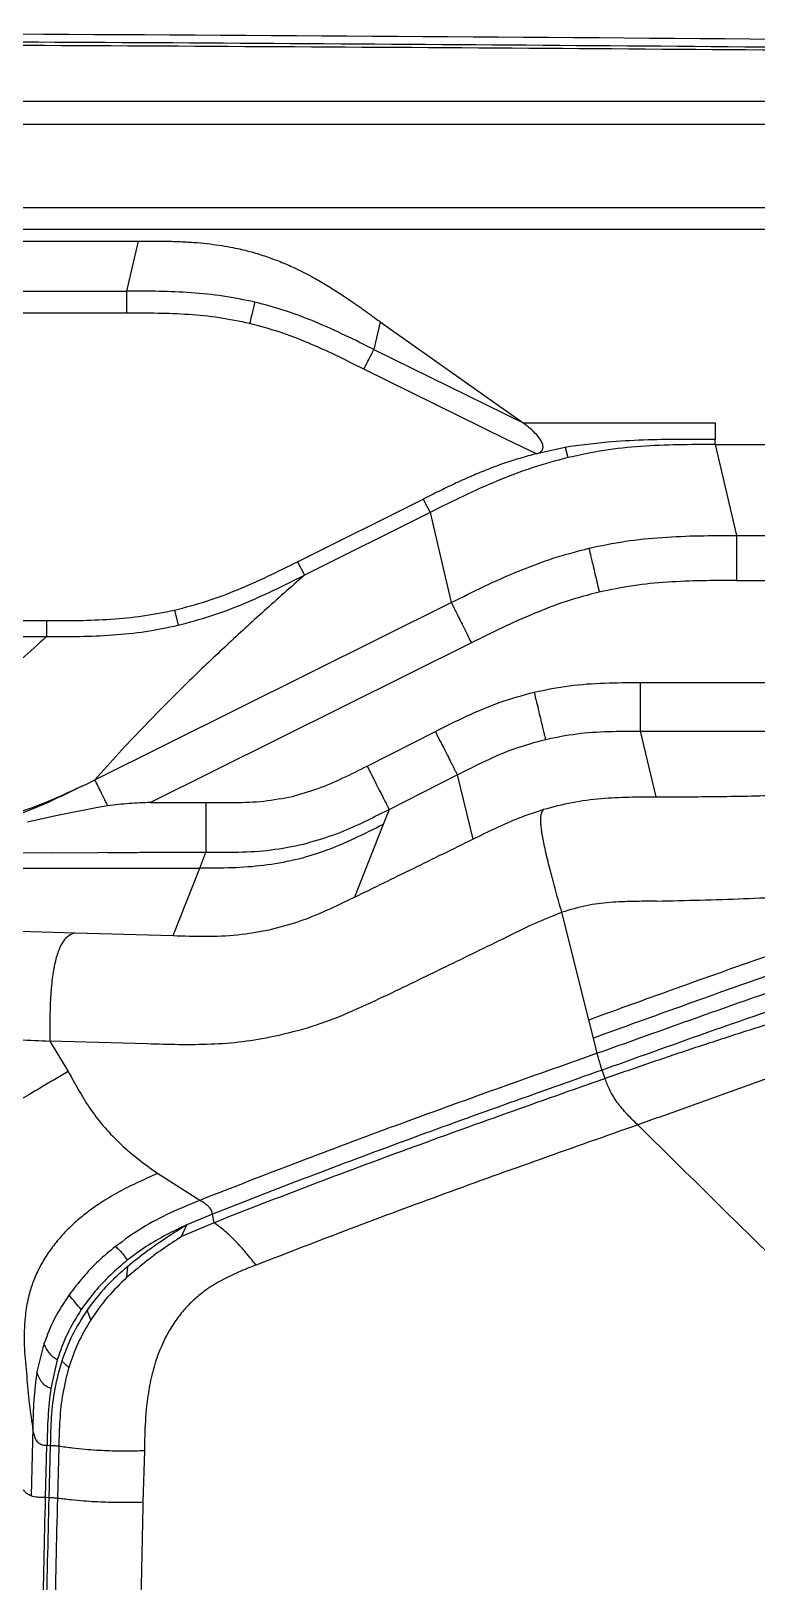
# Model space of a CAD drawing. Header units: inches. Extents: x 2 to 87, y 6 to 129.
# Drawn here: x 58.44 to 66.16, y 70.33 to 86.82 of the extents above; entities that cross this region are included whole.
import ezdxf

# ---------------------------------------------------------------- set-up
doc = ezdxf.new("R2010")
doc.units = ezdxf.units.IN
doc.header["$MEASUREMENT"] = 0
doc.layers.add('1', color=4, linetype='Continuous')

# ---------------------------------------------------------------- blocks, each defined once
blk = doc.blocks.new('2026 STRIDE')
at = {"layer": '1', "color": 3}
for p, q in [((72.424, 64.961), (42.218, 64.965)), ((72.422, 64.717), (42.218, 64.718)), ((12.122, 63.836), (72.314, 63.836)), ((12.122, 63.606), (72.314, 63.606)), ((28.131, 63.479), (57.248, 63.479)), ((57.126, 62.946), (57.248, 63.479)), ((28.252, 62.946), (57.126, 62.946)), ((57.126, 62.712), (28.252, 62.712)), ((59.821, 62.62), (59.753, 62.324)), ((59.821, 62.62), (61.339, 61.545)), ((59.753, 62.324), (61.339, 61.545)), ((61.163, 61.369), (59.646, 62.115)), ((61.339, 61.545), (61.995, 61.545)), ((61.995, 61.545), (62.353, 61.545)), ((62.353, 61.545), (63.381, 61.545)), ((63.381, 61.545), (63.381, 61.369)), ((61.481, 61.217), (61.163, 61.369)), ((63.381, 61.314), (63.381, 61.369)), ((61.788, 61.283), (61.481, 61.217)), ((61.84, 61.292), (61.788, 61.283)), ((61.788, 61.283), (61.814, 61.175)), ((62.238, 61.341), (61.84, 61.292)), ((63.381, 61.314), (71.638, 61.314)), ((63.381, 61.314), (63.608, 60.347)), ((58.94, 60.068), (60.277, 60.734)), ((60.299, 60.745), (60.277, 60.734)), ((60.277, 60.734), (60.35, 60.592)), ((60.35, 60.592), (59.014, 59.925)), ((60.35, 60.592), (60.575, 59.634)), ((63.608, 60.347), (68.469, 60.347)), ((58.94, 60.068), (59.014, 59.925)), ((63.608, 59.868), (68.469, 59.868)), ((56.786, 57.749), (60.575, 59.634)), ((57.632, 59.554), (57.67, 59.393)), ((53.456, 59.442), (56.271, 59.442)), ((56.271, 59.442), (56.271, 59.272)), ((53.456, 59.272), (56.271, 59.272)), ((60.789, 59.205), (57.376, 57.507)), ((62.584, 58.783), (68.742, 58.783)), ((57.472, 58.487), (57.103, 58.103)), ((59.681, 57.895), (60.406, 58.262)), ((62.584, 58.267), (68.743, 58.267)), ((62.584, 58.267), (62.751, 57.568)), ((57.103, 58.103), (56.786, 57.749)), ((56.695, 57.704), (56.786, 57.749)), ((59.915, 57.434), (60.639, 57.802)), ((60.639, 57.802), (60.803, 57.117)), ((56.818, 57.455), (56.37, 57.366)), ((56.924, 57.471), (56.818, 57.455)), ((57.376, 57.507), (57.965, 57.507)), ((59.915, 57.434), (59.851, 57.274)), ((56.37, 57.366), (56.068, 57.297)), ((59.851, 57.274), (59.545, 56.5)), ((56.34, 56.97), (55.989, 56.971)), ((56.818, 56.974), (56.34, 56.97)), ((56.924, 56.975), (56.818, 56.974)), ((57.376, 56.978), (57.965, 56.978)), ((57.902, 56.809), (57.965, 56.978)), ((57.617, 56.092), (57.902, 56.809)), ((62.038, 55.197), (61.751, 56.34)), ((55.249, 56.16), (56.572, 56.123)), ((56.572, 56.123), (57.617, 56.092)), ((62.087, 55.002), (62.038, 55.197)), ((57.341, 54.94), (56.306, 54.971)), ((56.306, 54.971), (56.502, 54.648)), ((62.128, 54.84), (62.087, 55.002)), ((62.212, 54.572), (62.18, 54.662)), ((57.901, 53.276), (57.453, 53.563)), ((58.036, 53.129), (57.763, 53.016)), ((58.036, 53.129), (58.036, 53.129)), ((58.053, 53.039), (58.036, 53.129)), ((58.053, 53.039), (57.705, 52.891)), ((57.705, 52.891), (57.763, 53.016)), ((57.127, 52.458), (57.135, 52.574)), ((56.743, 52.007), (56.702, 52.107)), ((56.243, 51.749), (56.168, 51.451)), ((56.385, 51.581), (56.316, 51.277)), ((56.508, 51.498), (56.433, 51.567)), ((56.124, 50.86), (56.107, 50.133)), ((56.126, 50.849), (56.124, 50.86)), ((56.271, 50.668), (56.257, 50.115)), ((56.271, 50.668), (56.278, 50.668)), ((56.31, 50.667), (56.278, 50.668)), ((56.31, 50.667), (56.296, 50.114)), ((56.31, 50.667), (56.311, 50.667)), ((56.401, 50.66), (56.387, 50.107)), ((56.401, 50.66), (56.402, 50.66)), ((57.312, 50.612), (57.297, 50.065)), ((56.296, 50.114), (56.257, 50.115))]:
    blk.add_line(p, q, dxfattribs=at)
at = {"layer": '1'}
for points, knots in [([(76.588, 65.49), (73.74, 65.524), (68.033, 65.593), (59.456, 65.661), (50.848, 65.705), (45.098, 65.71), (42.218, 65.713)], [0, 0, 0, 0, 0.2486263, 0.4981665, 0.7486236, 1, 1, 1, 1]), ([(42.218, 65.632), (46.037, 65.627), (53.675, 65.617), (65.131, 65.543), (72.768, 65.454), (76.587, 65.409)], [0, 0, 0, 0, 0.333334, 0.666667, 1, 1, 1, 1]), ([(76.317, 65.388), (72.528, 65.429), (64.951, 65.51), (53.585, 65.576), (46.007, 65.585), (42.218, 65.589)], [0, 0, 0, 0, 0.333333, 0.666666, 1, 1, 1, 1])]:
    blk.add_open_spline(points, degree=3, knots=knots, dxfattribs=at)
at = {"layer": '1', "color": 3}
for points, knots in [([(57.248, 63.479), (57.299, 63.479), (57.404, 63.479), (57.56, 63.478), (57.717, 63.472), (57.867, 63.463), (58.009, 63.449), (58.135, 63.431), (58.251, 63.41), (58.355, 63.388), (58.449, 63.364), (58.532, 63.339), (58.634, 63.306), (58.759, 63.26), (58.893, 63.202), (59.017, 63.141), (59.141, 63.075), (59.272, 62.997), (59.406, 62.912), (59.505, 62.844), (59.575, 62.796), (59.617, 62.766), (59.658, 62.737), (59.7, 62.707), (59.736, 62.681), (59.776, 62.652), (59.803, 62.632), (59.821, 62.62)], [0, 0, 0, 0, 0.051867, 0.105266, 0.156928, 0.210091, 0.257509, 0.300812, 0.339466, 0.377824, 0.411207, 0.439911, 0.468826, 0.524515, 0.58223, 0.628634, 0.677217, 0.740533, 0.801747, 0.861437, 0.880529, 0.90079, 0.92222, 0.940468, 0.961182, 0.973998, 1, 1, 1, 1]), ([(58.486, 62.829), (58.374, 62.852), (58.151, 62.898), (57.81, 62.932), (57.468, 62.946), (57.24, 62.946), (57.126, 62.946)], [0, 0, 0, 0, 0.249968, 0.499943, 0.749968, 1, 1, 1, 1]), ([(57.126, 62.712), (57.126, 62.738), (57.126, 62.791), (57.126, 62.862), (57.126, 62.918), (57.126, 62.936), (57.126, 62.946)], [0, 0, 0, 0, 0.251563, 0.5, 0.748437, 1, 1, 1, 1]), ([(58.431, 62.601), (58.323, 62.624), (58.109, 62.668), (57.782, 62.699), (57.454, 62.712), (57.235, 62.712), (57.126, 62.712)], [0, 0, 0, 0, 0.249965, 0.499938, 0.749968, 1, 1, 1, 1]), ([(58.486, 62.829), (58.483, 62.819), (58.479, 62.801), (58.465, 62.747), (58.449, 62.679), (58.437, 62.627), (58.431, 62.601)], [0, 0, 0, 0, 0.251549, 0.5, 0.748451, 1, 1, 1, 1]), ([(59.753, 62.324), (59.652, 62.375), (59.448, 62.477), (59.136, 62.619), (58.816, 62.741), (58.596, 62.8), (58.486, 62.829)], [0, 0, 0, 0, 0.250032, 0.500059, 0.750032, 1, 1, 1, 1]), ([(59.646, 62.115), (59.548, 62.164), (59.353, 62.262), (59.054, 62.399), (58.748, 62.517), (58.536, 62.573), (58.431, 62.601)], [0, 0, 0, 0, 0.250032, 0.500064, 0.750034, 1, 1, 1, 1]), ([(59.646, 62.115), (59.658, 62.139), (59.682, 62.186), (59.714, 62.249), (59.74, 62.299), (59.749, 62.315), (59.753, 62.324)], [0, 0, 0, 0, 0.2515733, 0.5, 0.7484267, 1, 1, 1, 1]), ([(61.481, 61.217), (61.488, 61.219), (61.501, 61.223), (61.52, 61.232), (61.534, 61.243), (61.542, 61.254), (61.547, 61.264), (61.551, 61.277), (61.552, 61.293), (61.548, 61.32), (61.531, 61.356), (61.491, 61.412), (61.426, 61.479), (61.369, 61.522), (61.339, 61.545)], [0, 0, 0, 0, 0.045371, 0.085795, 0.130253, 0.151341, 0.172378, 0.201474, 0.232349, 0.282874, 0.379053, 0.493577, 0.738062, 1, 1, 1, 1]), ([(63.381, 61.369), (63.254, 61.369), (63, 61.369), (62.618, 61.366), (62.365, 61.349), (62.238, 61.341)], [0, 0, 0, 0, 0.333349, 0.666688, 1, 1, 1, 1]), ([(61.481, 61.217), (61.422, 61.201), (61.305, 61.169), (61.132, 61.113), (60.963, 61.051), (60.795, 60.981), (60.629, 60.907), (60.463, 60.827), (60.354, 60.773), (60.299, 60.745)], [0, 0, 0, 0, 0.142623, 0.285055, 0.427275, 0.567782, 0.71207, 0.855876, 1, 1, 1, 1]), ([(63.381, 61.314), (63.249, 61.314), (62.986, 61.314), (62.592, 61.298), (62.199, 61.258), (61.942, 61.203), (61.814, 61.175)], [0, 0, 0, 0, 0.250025, 0.5000209, 0.7499837, 1, 1, 1, 1]), ([(61.814, 61.175), (61.687, 61.141), (61.433, 61.073), (61.064, 60.931), (60.704, 60.768), (60.468, 60.651), (60.35, 60.592)], [0, 0, 0, 0, 0.250013, 0.499979, 0.749978, 1, 1, 1, 1]), ([(60.575, 59.634), (60.693, 59.693), (60.928, 59.81), (61.288, 59.971), (61.658, 60.112), (61.912, 60.178), (62.039, 60.212)], [0, 0, 0, 0, 0.250032, 0.500056, 0.750031, 1, 1, 1, 1]), ([(62.039, 60.212), (62.168, 60.239), (62.426, 60.292), (62.819, 60.331), (63.214, 60.347), (63.477, 60.347), (63.608, 60.347)], [0, 0, 0, 0, 0.249969, 0.499944, 0.749968, 1, 1, 1, 1]), ([(62.039, 60.212), (62.04, 60.209), (62.042, 60.203), (62.046, 60.184), (62.054, 60.149), (62.067, 60.095), (62.084, 60.023), (62.104, 59.937), (62.126, 59.843), (62.141, 59.778), (62.149, 59.745)], [0, 0, 0, 0, 0.135194, 0.264459, 0.385275, 0.5, 0.614725, 0.735541, 0.864806, 1, 1, 1, 1]), ([(63.608, 60.347), (63.608, 60.344), (63.608, 60.338), (63.608, 60.319), (63.608, 60.283), (63.608, 60.228), (63.608, 60.153), (63.608, 60.065), (63.608, 59.968), (63.608, 59.902), (63.608, 59.868)], [0, 0, 0, 0, 0.135228, 0.264507, 0.385309, 0.5, 0.614691, 0.735493, 0.864772, 1, 1, 1, 1]), ([(57.632, 59.554), (57.745, 59.583), (57.973, 59.642), (58.303, 59.767), (58.625, 59.911), (58.835, 60.015), (58.94, 60.068)], [0, 0, 0, 0, 0.249967, 0.499941, 0.749968, 1, 1, 1, 1]), ([(59.014, 59.925), (58.869, 59.798), (58.581, 59.543), (58.183, 59.178), (57.809, 58.824), (57.584, 58.6), (57.472, 58.487)], [0, 0, 0, 0, 0.25, 0.5, 0.75, 1, 1, 1, 1]), ([(57.67, 59.393), (57.787, 59.424), (58.02, 59.485), (58.359, 59.615), (58.689, 59.763), (58.906, 59.871), (59.014, 59.925)], [0, 0, 0, 0, 0.2499672, 0.4999422, 0.7499681, 1, 1, 1, 1]), ([(62.149, 59.745), (62.031, 59.714), (61.794, 59.651), (61.451, 59.519), (61.117, 59.368), (60.898, 59.259), (60.789, 59.205)], [0, 0, 0, 0, 0.249966, 0.499938, 0.749969, 1, 1, 1, 1]), ([(63.608, 59.868), (63.486, 59.868), (63.241, 59.868), (62.875, 59.854), (62.509, 59.819), (62.269, 59.77), (62.149, 59.745)], [0, 0, 0, 0, 0.250031, 0.500062, 0.750034, 1, 1, 1, 1]), ([(56.271, 59.442), (56.385, 59.442), (56.613, 59.442), (56.955, 59.454), (57.296, 59.486), (57.52, 59.531), (57.632, 59.554)], [0, 0, 0, 0, 0.250031, 0.500058, 0.750031, 1, 1, 1, 1]), ([(60.575, 59.634), (60.577, 59.631), (60.579, 59.626), (60.588, 59.609), (60.604, 59.577), (60.628, 59.527), (60.662, 59.461), (60.701, 59.382), (60.744, 59.295), (60.774, 59.235), (60.789, 59.205)], [0, 0, 0, 0, 0.135228, 0.2645073, 0.3853094, 0.5, 0.6146906, 0.7354927, 0.864772, 1, 1, 1, 1]), ([(56.271, 59.272), (56.389, 59.272), (56.623, 59.272), (56.975, 59.286), (57.325, 59.321), (57.555, 59.369), (57.67, 59.393)], [0, 0, 0, 0, 0.250031, 0.500056, 0.75003, 1, 1, 1, 1]), ([(56.271, 59.272), (56.094, 59.112), (55.74, 58.792), (55.26, 58.337), (54.977, 58.05), (54.835, 57.907)], [0, 0, 0, 0, 0.333334, 0.666667, 1, 1, 1, 1]), ([(61.457, 58.681), (61.581, 58.707), (61.828, 58.757), (62.206, 58.782), (62.458, 58.783), (62.584, 58.783)], [0, 0, 0, 0, 0.333263, 0.66659, 1, 1, 1, 1]), ([(62.584, 58.783), (62.584, 58.746), (62.584, 58.675), (62.584, 58.571), (62.584, 58.476), (62.584, 58.395), (62.584, 58.335), (62.584, 58.297), (62.584, 58.276), (62.584, 58.27), (62.584, 58.267)], [0, 0, 0, 0, 0.135228, 0.264507, 0.385309, 0.5, 0.614691, 0.735493, 0.864772, 1, 1, 1, 1]), ([(60.406, 58.262), (60.518, 58.319), (60.743, 58.432), (61.092, 58.581), (61.335, 58.648), (61.457, 58.681)], [0, 0, 0, 0, 0.3334103, 0.6667367, 1, 1, 1, 1]), ([(61.457, 58.681), (61.465, 58.646), (61.482, 58.576), (61.506, 58.475), (61.528, 58.383), (61.547, 58.304), (61.561, 58.246), (61.57, 58.209), (61.575, 58.188), (61.576, 58.182), (61.577, 58.179)], [0, 0, 0, 0, 0.135193, 0.264458, 0.385274, 0.5, 0.614726, 0.735542, 0.864807, 1, 1, 1, 1]), ([(60.406, 58.262), (60.422, 58.229), (60.455, 58.165), (60.502, 58.073), (60.545, 57.988), (60.581, 57.916), (60.608, 57.863), (60.626, 57.829), (60.635, 57.81), (60.638, 57.805), (60.639, 57.802)], [0, 0, 0, 0, 0.135228, 0.264507, 0.385309, 0.5, 0.614691, 0.735493, 0.864772, 1, 1, 1, 1]), ([(61.577, 58.179), (61.688, 58.201), (61.908, 58.246), (62.246, 58.266), (62.472, 58.267), (62.584, 58.267)], [0, 0, 0, 0, 0.3332518, 0.6665845, 1, 1, 1, 1]), ([(60.639, 57.802), (60.74, 57.853), (60.941, 57.954), (61.251, 58.089), (61.468, 58.149), (61.577, 58.179)], [0, 0, 0, 0, 0.333416, 0.666748, 1, 1, 1, 1]), ([(56.924, 57.471), (56.913, 57.493), (56.892, 57.535), (56.863, 57.594), (56.838, 57.644), (56.818, 57.684), (56.804, 57.713), (56.791, 57.739), (56.788, 57.745), (56.786, 57.749)], [0, 0, 0, 0, 0.126649, 0.246812, 0.363097, 0.479665, 0.600561, 0.728108, 1, 1, 1, 1]), ([(58.886, 57.573), (58.978, 57.599), (59.162, 57.65), (59.425, 57.766), (59.596, 57.852), (59.681, 57.895)], [0, 0, 0, 0, 0.333231, 0.666579, 1, 1, 1, 1]), ([(59.681, 57.895), (59.698, 57.862), (59.73, 57.798), (59.777, 57.705), (59.82, 57.62), (59.857, 57.549), (59.884, 57.495), (59.901, 57.461), (59.91, 57.443), (59.913, 57.437), (59.915, 57.434)], [0, 0, 0, 0, 0.135228, 0.264507, 0.385309, 0.5, 0.614691, 0.735493, 0.864772, 1, 1, 1, 1]), ([(54.182, 57.197), (54.328, 57.193), (54.619, 57.186), (55.054, 57.202), (55.482, 57.261), (55.899, 57.37), (56.303, 57.521), (56.564, 57.643), (56.695, 57.704)], [0, 0, 0, 0, 0.167952, 0.334744, 0.500326, 0.665758, 0.832234, 1, 1, 1, 1]), ([(55.449, 57.226), (55.593, 57.264), (55.881, 57.339), (56.294, 57.508), (56.561, 57.639), (56.695, 57.704)], [0, 0, 0, 0, 0.333266, 0.666595, 1, 1, 1, 1]), ([(57.965, 57.507), (58.068, 57.507), (58.273, 57.506), (58.582, 57.515), (58.785, 57.554), (58.886, 57.573)], [0, 0, 0, 0, 0.333438, 0.666797, 1, 1, 1, 1]), ([(61.557, 57.435), (61.658, 57.462), (61.859, 57.516), (62.165, 57.554), (62.462, 57.568), (62.657, 57.568), (62.751, 57.568)], [0, 0, 0, 0, 0.2600214, 0.5169534, 0.7654262, 1, 1, 1, 1]), ([(62.751, 57.568), (62.87, 57.568), (63.108, 57.568), (63.463, 57.572), (63.814, 57.578), (64.155, 57.587), (64.486, 57.599), (64.691, 57.609), (64.794, 57.615)], [0, 0, 0, 0, 0.166702, 0.333372, 0.500035, 0.666711, 0.833373, 1, 1, 1, 1]), ([(57.376, 57.507), (57.3, 57.505), (57.149, 57.5), (56.999, 57.481), (56.924, 57.471)], [0, 0, 0, 0, 0.499966, 1, 1, 1, 1]), ([(57.965, 57.507), (57.965, 57.471), (57.965, 57.401), (57.965, 57.298), (57.965, 57.204), (57.965, 57.124), (57.965, 57.062), (57.965, 57.019), (57.965, 56.994), (57.965, 56.984), (57.965, 56.978)], [0, 0, 0, 0, 0.134391, 0.263256, 0.384312, 0.499819, 0.615403, 0.736616, 0.865589, 1, 1, 1, 1]), ([(59.003, 57.065), (59.109, 57.095), (59.32, 57.154), (59.621, 57.286), (59.817, 57.385), (59.915, 57.434)], [0, 0, 0, 0, 0.333251, 0.666587, 1, 1, 1, 1]), ([(60.803, 57.117), (60.884, 57.157), (61.047, 57.237), (61.297, 57.349), (61.47, 57.406), (61.557, 57.435)], [0, 0, 0, 0, 0.333375, 0.666712, 1, 1, 1, 1]), ([(61.751, 56.34), (61.73, 56.415), (61.688, 56.562), (61.638, 56.744), (61.604, 56.88), (61.582, 56.974), (61.563, 57.06), (61.548, 57.138), (61.537, 57.206), (61.53, 57.264), (61.527, 57.312), (61.528, 57.365), (61.538, 57.407), (61.551, 57.425), (61.557, 57.435)], [0, 0, 0, 0, 0.134951, 0.264019, 0.325474, 0.384934, 0.442855, 0.499939, 0.557029, 0.614969, 0.674455, 0.735937, 0.865042, 1, 1, 1, 1]), ([(59.851, 57.274), (59.75, 57.223), (59.547, 57.121), (59.235, 56.988), (58.912, 56.89), (58.579, 56.832), (58.241, 56.809), (58.015, 56.809), (57.902, 56.809)], [0, 0, 0, 0, 0.168135, 0.334959, 0.500455, 0.66583, 0.832322, 1, 1, 1, 1]), ([(59.545, 56.5), (59.754, 56.602), (60.172, 56.807), (60.593, 57.013), (60.803, 57.117)], [0, 0, 0, 0, 0.5, 1, 1, 1, 1]), ([(56.924, 56.975), (56.999, 56.976), (57.15, 56.977), (57.301, 56.978), (57.376, 56.978)], [0, 0, 0, 0, 0.5000411, 1, 1, 1, 1]), ([(57.965, 56.978), (58.081, 56.978), (58.313, 56.977), (58.662, 56.995), (58.889, 57.042), (59.003, 57.065)], [0, 0, 0, 0, 0.333431, 0.666765, 1, 1, 1, 1]), ([(48.506, 56.804), (50.072, 56.804), (53.204, 56.806), (56.336, 56.808), (57.902, 56.809)], [0, 0, 0, 0, 0.5, 1, 1, 1, 1]), ([(62.76, 56.46), (62.915, 56.463), (63.223, 56.469), (63.685, 56.485), (64.14, 56.504), (64.585, 56.528), (65.016, 56.554), (65.285, 56.575), (65.419, 56.585)], [0, 0, 0, 0, 0.166699, 0.333371, 0.500032, 0.6667, 0.833361, 1, 1, 1, 1]), ([(58.64, 56.154), (58.744, 56.181), (58.951, 56.234), (59.251, 56.358), (59.447, 56.453), (59.545, 56.5)], [0, 0, 0, 0, 0.3332591, 0.6665886, 1, 1, 1, 1]), ([(62.76, 56.46), (62.677, 56.458), (62.51, 56.456), (62.26, 56.447), (62.004, 56.416), (61.838, 56.366), (61.751, 56.34)], [0, 0, 0, 0, 0.2452118, 0.4873132, 0.735402, 1, 1, 1, 1]), ([(61.167, 56.079), (61.262, 56.127), (61.453, 56.222), (61.652, 56.301), (61.751, 56.34)], [0, 0, 0, 0, 0.500105, 1, 1, 1, 1]), ([(56.572, 56.123), (56.55, 56.114), (56.509, 56.096), (56.451, 56.042), (56.408, 55.962), (56.38, 55.878), (56.361, 55.806), (56.345, 55.724), (56.327, 55.603), (56.312, 55.432), (56.305, 55.207), (56.306, 55.052), (56.306, 54.971)], [0, 0, 0, 0, 0.140532, 0.267004, 0.384072, 0.440854, 0.497256, 0.553885, 0.611307, 0.730409, 0.858758, 1, 1, 1, 1]), ([(57.617, 56.092), (57.732, 56.089), (57.96, 56.082), (58.302, 56.093), (58.527, 56.133), (58.64, 56.154)], [0, 0, 0, 0, 0.333421, 0.666756, 1, 1, 1, 1]), ([(59.86, 55.444), (60.078, 55.549), (60.512, 55.76), (60.948, 55.972), (61.167, 56.079)], [0, 0, 0, 0, 0.5, 1, 1, 1, 1]), ([(62.038, 55.197), (62.174, 55.246), (62.445, 55.345), (62.854, 55.492), (63.264, 55.639), (63.674, 55.785), (63.944, 55.88), (64.079, 55.927)], [0, 0, 0, 0, 0.200025, 0.400048, 0.600046, 0.800023, 1, 1, 1, 1]), ([(64.119, 55.73), (63.984, 55.682), (63.715, 55.587), (63.307, 55.442), (62.899, 55.295), (62.492, 55.149), (62.222, 55.051), (62.087, 55.002)], [0, 0, 0, 0, 0.199978, 0.39996, 0.599959, 0.799977, 1, 1, 1, 1]), ([(64.441, 55.652), (64.288, 55.601), (63.981, 55.498), (63.516, 55.335), (63.052, 55.17), (62.589, 55.004), (62.282, 54.895), (62.128, 54.84)], [0, 0, 0, 0, 0.199972, 0.399954, 0.599953, 0.799973, 1, 1, 1, 1]), ([(59.86, 55.444), (59.734, 55.384), (59.483, 55.265), (59.093, 55.115), (58.825, 55.05), (58.69, 55.018)], [0, 0, 0, 0, 0.333396, 0.666718, 1, 1, 1, 1]), ([(64.484, 55.465), (64.33, 55.414), (64.024, 55.313), (63.561, 55.153), (63.099, 54.99), (62.639, 54.825), (62.333, 54.716), (62.18, 54.662)], [0, 0, 0, 0, 0.199972, 0.399958, 0.599959, 0.799975, 1, 1, 1, 1]), ([(64.623, 55.356), (64.463, 55.308), (64.143, 55.212), (63.658, 55.059), (63.174, 54.901), (62.691, 54.739), (62.372, 54.628), (62.212, 54.572)], [0, 0, 0, 0, 0.199974, 0.399966, 0.599966, 0.799976, 1, 1, 1, 1]), ([(55.007, 55.234), (55.113, 55.196), (55.325, 55.12), (55.652, 55.031), (55.982, 54.981), (56.198, 54.974), (56.306, 54.971)], [0, 0, 0, 0, 0.250021, 0.500205, 0.749897, 1, 1, 1, 1]), ([(58.69, 55.018), (58.579, 54.997), (58.356, 54.957), (58.017, 54.932), (57.679, 54.93), (57.454, 54.937), (57.341, 54.94)], [0, 0, 0, 0, 0.249965, 0.499949, 0.749966, 1, 1, 1, 1]), ([(62.128, 54.84), (61.77, 54.714), (61.054, 54.461), (59.991, 54.075), (58.937, 53.682), (58.247, 53.412), (57.901, 53.276)], [0, 0, 0, 0, 0.25, 0.5, 0.75, 1, 1, 1, 1]), ([(62.18, 54.662), (62.176, 54.674), (62.168, 54.697), (62.155, 54.74), (62.141, 54.789), (62.133, 54.823), (62.128, 54.84)], [0, 0, 0, 0, 0.254224, 0.500001, 0.745777, 1, 1, 1, 1]), ([(64.913, 54.921), (64.758, 54.866), (64.447, 54.755), (63.975, 54.585), (63.502, 54.415), (63.03, 54.246), (62.715, 54.135), (62.558, 54.079)], [0, 0, 0, 0, 0.199965, 0.39995, 0.599952, 0.79997, 1, 1, 1, 1]), ([(56.502, 54.648), (56.455, 54.62), (56.362, 54.564), (56.222, 54.481), (56.096, 54.407), (55.986, 54.345), (55.892, 54.293), (55.804, 54.245), (55.723, 54.204), (55.65, 54.168), (55.586, 54.139), (55.531, 54.117), (55.481, 54.099), (55.437, 54.088), (55.402, 54.084), (55.384, 54.084), (55.375, 54.084)], [0, 0, 0, 0, 0.093025, 0.18345, 0.269365, 0.330369, 0.388588, 0.444654, 0.499564, 0.554526, 0.610729, 0.669136, 0.730331, 0.816442, 0.90696, 1, 1, 1, 1]), ([(56.502, 54.648), (56.537, 54.583), (56.609, 54.451), (56.727, 54.255), (56.87, 54.067), (57.041, 53.888), (57.237, 53.719), (57.38, 53.615), (57.453, 53.563)], [0, 0, 0, 0, 0.151114, 0.305821, 0.466461, 0.635328, 0.81343, 1, 1, 1, 1]), ([(62.18, 54.662), (61.829, 54.538), (61.128, 54.29), (60.085, 53.912), (59.052, 53.527), (58.375, 53.261), (58.036, 53.129)], [0, 0, 0, 0, 0.25, 0.5, 0.75, 1, 1, 1, 1]), ([(62.212, 54.572), (61.86, 54.448), (61.156, 54.2), (60.11, 53.822), (59.073, 53.437), (58.393, 53.172), (58.053, 53.039)], [0, 0, 0, 0, 0.25, 0.5, 0.75, 1, 1, 1, 1]), ([(62.558, 54.079), (62.516, 54.12), (62.455, 54.181), (62.378, 54.269), (62.329, 54.334), (62.288, 54.398), (62.256, 54.459), (62.232, 54.517), (62.219, 54.553), (62.212, 54.572)], [0, 0, 0, 0, 0.27265, 0.399199, 0.51905, 0.635758, 0.753658, 0.875282, 1, 1, 1, 1]), ([(62.558, 54.079), (62.215, 53.958), (61.529, 53.716), (60.508, 53.349), (59.496, 52.974), (58.832, 52.717), (58.5, 52.588)], [0, 0, 0, 0, 0.25, 0.5, 0.75, 1, 1, 1, 1]), ([(64.045, 52.614), (63.796, 52.86), (63.298, 53.351), (62.805, 53.836), (62.558, 54.079)], [0, 0, 0, 0, 0.499542, 1, 1, 1, 1]), ([(57.453, 53.563), (57.387, 53.533), (57.255, 53.475), (57.059, 53.378), (56.883, 53.276), (56.731, 53.171), (56.6, 53.067), (56.48, 52.953), (56.371, 52.831), (56.276, 52.702), (56.197, 52.567), (56.134, 52.429), (56.082, 52.273), (56.048, 52.101), (56.033, 51.917), (56.033, 51.797), (56.032, 51.737)], [0, 0, 0, 0, 0.085099, 0.170319, 0.255457, 0.319029, 0.382162, 0.444748, 0.506761, 0.568281, 0.629494, 0.690654, 0.752022, 0.834426, 0.917396, 1, 1, 1, 1]), ([(57.901, 53.276), (57.797, 53.233), (57.588, 53.148), (57.284, 52.99), (57.097, 52.854), (57.004, 52.786)], [0, 0, 0, 0, 0.333449, 0.666746, 1, 1, 1, 1]), ([(58.036, 53.129), (58.033, 53.141), (58.03, 53.16), (58.016, 53.186), (58.001, 53.206), (57.98, 53.224), (57.947, 53.249), (57.92, 53.265), (57.901, 53.276)], [0, 0, 0, 0, 0.237616, 0.349882, 0.462011, 0.580655, 0.710507, 1, 1, 1, 1]), ([(57.763, 53.016), (57.689, 52.981), (57.542, 52.912), (57.329, 52.788), (57.196, 52.689), (57.13, 52.639)], [0, 0, 0, 0, 0.333377, 0.666684, 1, 1, 1, 1]), ([(57.763, 53.016), (57.693, 52.972), (57.552, 52.884), (57.341, 52.737), (57.204, 52.629), (57.135, 52.574)], [0, 0, 0, 0, 0.333375, 0.666688, 1, 1, 1, 1]), ([(58.5, 52.588), (58.465, 52.631), (58.413, 52.696), (58.338, 52.782), (58.281, 52.843), (58.224, 52.9), (58.146, 52.969), (58.091, 53.011), (58.053, 53.039)], [0, 0, 0, 0, 0.260323, 0.384487, 0.50516, 0.625059, 0.747019, 1, 1, 1, 1]), ([(57.004, 52.786), (56.943, 52.736), (56.821, 52.634), (56.656, 52.462), (56.56, 52.335), (56.512, 52.271)], [0, 0, 0, 0, 0.333352, 0.666687, 1, 1, 1, 1]), ([(57.004, 52.786), (57.017, 52.774), (57.042, 52.752), (57.078, 52.714), (57.107, 52.675), (57.122, 52.651), (57.13, 52.639)], [0, 0, 0, 0, 0.255118, 0.500411, 0.745627, 1, 1, 1, 1]), ([(57.705, 52.891), (57.639, 52.847), (57.508, 52.761), (57.314, 52.617), (57.19, 52.511), (57.127, 52.458)], [0, 0, 0, 0, 0.33334, 0.666665, 1, 1, 1, 1]), ([(57.13, 52.639), (57.069, 52.588), (56.947, 52.485), (56.782, 52.31), (56.688, 52.18), (56.641, 52.115)], [0, 0, 0, 0, 0.333347, 0.666682, 1, 1, 1, 1]), ([(57.135, 52.574), (57.055, 52.504), (56.894, 52.364), (56.766, 52.193), (56.702, 52.107)], [0, 0, 0, 0, 0.500022, 1, 1, 1, 1]), ([(57.127, 52.458), (57.056, 52.389), (56.912, 52.252), (56.799, 52.088), (56.743, 52.007)], [0, 0, 0, 0, 0.5, 1, 1, 1, 1]), ([(58.5, 52.588), (58.437, 52.564), (58.313, 52.515), (58.133, 52.429), (57.976, 52.333), (57.846, 52.228), (57.739, 52.121), (57.643, 52), (57.551, 51.852), (57.467, 51.675), (57.4, 51.469), (57.347, 51.219), (57.318, 50.932), (57.314, 50.718), (57.312, 50.612)], [0, 0, 0, 0, 0.081862, 0.163018, 0.243387, 0.303455, 0.363719, 0.424565, 0.486309, 0.570285, 0.656102, 0.743158, 0.87364, 1, 1, 1, 1]), ([(56.512, 52.271), (56.457, 52.189), (56.348, 52.024), (56.278, 51.841), (56.243, 51.749)], [0, 0, 0, 0, 0.500038, 1, 1, 1, 1]), ([(56.641, 52.115), (56.62, 52.139), (56.576, 52.189), (56.533, 52.244), (56.512, 52.271)], [0, 0, 0, 0, 0.497296, 1, 1, 1, 1]), ([(56.641, 52.115), (56.588, 52.03), (56.483, 51.862), (56.417, 51.675), (56.385, 51.581)], [0, 0, 0, 0, 0.500021, 1, 1, 1, 1]), ([(56.702, 52.107), (56.647, 52.022), (56.538, 51.851), (56.468, 51.661), (56.433, 51.567)], [0, 0, 0, 0, 0.499998, 1, 1, 1, 1]), ([(56.743, 52.007), (56.695, 51.926), (56.599, 51.764), (56.538, 51.586), (56.508, 51.498)], [0, 0, 0, 0, 0.4999953, 1, 1, 1, 1]), ([(56.032, 51.737), (56.041, 51.639), (56.058, 51.442), (56.08, 51.149), (56.109, 50.957), (56.124, 50.86)], [0, 0, 0, 0, 0.326624, 0.660006, 1, 1, 1, 1]), ([(56.385, 51.581), (56.37, 51.59), (56.339, 51.609), (56.288, 51.666), (56.261, 51.716), (56.243, 51.749)], [0, 0, 0, 0, 0.228854, 0.473549, 1, 1, 1, 1]), ([(56.433, 51.567), (56.406, 51.469), (56.35, 51.273), (56.318, 50.97), (56.313, 50.768), (56.311, 50.667)], [0, 0, 0, 0, 0.333222, 0.666542, 1, 1, 1, 1]), ([(56.508, 51.498), (56.484, 51.406), (56.436, 51.223), (56.409, 50.942), (56.404, 50.754), (56.402, 50.66)], [0, 0, 0, 0, 0.333234, 0.666559, 1, 1, 1, 1]), ([(56.168, 51.451), (56.155, 51.351), (56.13, 51.152), (56.127, 50.95), (56.126, 50.849)], [0, 0, 0, 0, 0.499898, 1, 1, 1, 1]), ([(56.316, 51.277), (56.299, 51.283), (56.263, 51.297), (56.221, 51.339), (56.19, 51.393), (56.176, 51.431), (56.168, 51.451)], [0, 0, 0, 0, 0.217884, 0.453968, 0.719711, 1, 1, 1, 1]), ([(56.316, 51.277), (56.305, 51.176), (56.282, 50.973), (56.279, 50.769), (56.278, 50.668)], [0, 0, 0, 0, 0.499901, 1, 1, 1, 1]), ([(56.271, 50.668), (56.255, 50.669), (56.229, 50.67), (56.198, 50.685), (56.167, 50.714), (56.141, 50.771), (56.131, 50.821), (56.126, 50.849)], [0, 0, 0, 0, 0.177031, 0.278812, 0.390138, 0.663326, 1, 1, 1, 1]), ([(56.401, 50.66), (56.388, 50.662), (56.361, 50.666), (56.328, 50.666), (56.311, 50.667)], [0, 0, 0, 0, 0.493457, 1, 1, 1, 1]), ([(57.312, 50.612), (57.249, 50.611), (57.154, 50.609), (57.021, 50.609), (56.914, 50.612), (56.798, 50.617), (56.674, 50.627), (56.538, 50.641), (56.45, 50.653), (56.402, 50.66)], [0, 0, 0, 0, 0.207163, 0.311938, 0.420254, 0.536538, 0.667022, 0.819001, 1, 1, 1, 1]), ([(56.107, 50.133), (56.092, 50.14), (56.063, 50.155), (56.041, 50.177), (56.031, 50.192), (56.026, 50.199)], [0, 0, 0, 0, 0.3183429, 0.6542158, 1, 1, 1, 1]), ([(56.257, 50.115), (56.239, 50.115), (56.204, 50.116), (56.156, 50.12), (56.124, 50.126), (56.113, 50.131), (56.107, 50.133)], [0, 0, 0, 0, 0.257025, 0.498702, 0.742122, 1, 1, 1, 1]), ([(56.257, 50.115), (56.247, 49.661), (56.225, 48.752), (56.205, 47.384), (56.193, 46.013), (56.19, 44.64), (56.196, 43.725), (56.199, 43.267)], [0, 0, 0, 0, 0.200001, 0.400001, 0.600001, 0.8, 1, 1, 1, 1]), ([(56.296, 50.114), (56.285, 49.66), (56.263, 48.751), (56.243, 47.383), (56.231, 46.012), (56.228, 44.64), (56.234, 43.725), (56.237, 43.267)], [0, 0, 0, 0, 0.200005, 0.400005, 0.600004, 0.800002, 1, 1, 1, 1]), ([(56.387, 50.107), (56.373, 50.109), (56.346, 50.112), (56.312, 50.113), (56.296, 50.114)], [0, 0, 0, 0, 0.499734, 1, 1, 1, 1]), ([(56.387, 50.107), (56.376, 49.654), (56.355, 48.747), (56.334, 47.38), (56.323, 46.011), (56.32, 44.64), (56.326, 43.726), (56.329, 43.269)], [0, 0, 0, 0, 0.200001, 0.400001, 0.600001, 0.8, 1, 1, 1, 1]), ([(57.297, 50.065), (57.235, 50.064), (57.14, 50.062), (57.006, 50.063), (56.899, 50.065), (56.784, 50.07), (56.659, 50.078), (56.523, 50.091), (56.435, 50.102), (56.387, 50.107)], [0, 0, 0, 0, 0.207054, 0.311778, 0.420054, 0.536321, 0.666825, 0.818872, 1, 1, 1, 1]), ([(57.297, 50.065), (57.287, 49.615), (57.265, 48.715), (57.245, 47.359), (57.233, 46.001), (57.231, 44.641), (57.237, 43.734), (57.24, 43.28)], [0, 0, 0, 0, 0.200001, 0.400001, 0.600001, 0.8, 1, 1, 1, 1])]:
    blk.add_open_spline(points, degree=3, knots=knots, dxfattribs=at)

msp = doc.modelspace()

# ---------------------------------------------------------------- block references
msp.add_blockref('2026 STRIDE', (2.333, 21.11))

doc.saveas('drawing.dxf')
